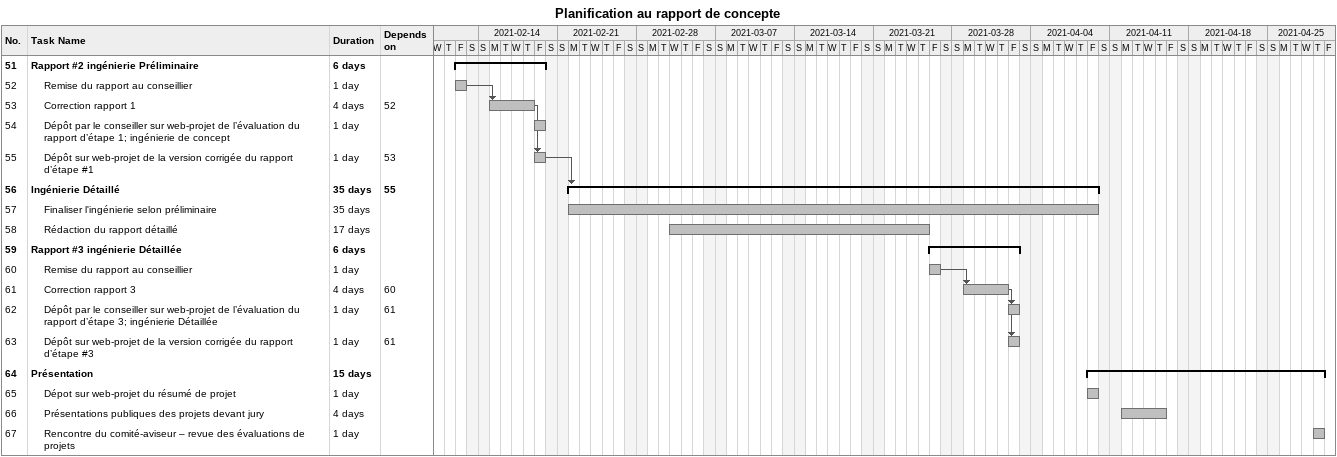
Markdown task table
Planification au rapport de concepte

| ID | Level | Task | Duration | Start | Finish | Predecessors |
|---|---|---|---|---|---|---|
| 51 | 1 | **Rapport #2 ingénierie Préliminaire** | 6d | 2021-02-12 | 2021-02-19 |  |
| 52 | 2 | Remise du rapport au conseillier | 1d | 2021-02-12 | 2021-02-12 |  |
| 53 | 2 | Correction rapport 1 | 4d | 2021-02-15 | 2021-02-18 | 52 |
| 54 | 2 | Dépôt par le conseiller sur web-projet de l’évaluation du rapport d’étape 1; ingénierie de concept | 1d | 2021-02-19 | 2021-02-19 |  |
| 55 | 2 | Dépôt sur web-projet de la version corrigée du rapport d’étape #1 | 1d | 2021-02-19 | 2021-02-19 | 53 |
| 56 | 1 | **Ingénierie Détaillé** | 35d | 2021-02-22 | 2021-04-09 | 55 |
| 57 | 2 | Finaliser l'ingénierie selon préliminaire | 35d | 2021-02-22 | 2021-04-09 |  |
| 58 | 2 | Rédaction du rapport détaillé | 17d | 2021-03-03 | 2021-03-25 |  |
| 59 | 1 | **Rapport #3 ingénierie Détaillée** | 6d | 2021-03-26 | 2021-04-02 |  |
| 60 | 2 | Remise du rapport au conseillier | 1d | 2021-03-26 | 2021-03-26 |  |
| 61 | 2 | Correction rapport 3 | 4d | 2021-03-29 | 2021-04-01 | 60 |
| 62 | 2 | Dépôt par le conseiller sur web-projet de l’évaluation du rapport d’étape 3; ingénierie Détaillée | 1d | 2021-04-02 | 2021-04-02 | 61 |
| 63 | 2 | Dépôt sur web-projet de la version corrigée du rapport d’étape #3 | 1d | 2021-04-02 | 2021-04-02 | 61 |
| 64 | 1 | **Présentation** | 15d | 2021-04-09 | 2021-04-29 |  |
| 65 | 2 | Dépot sur web-projet du résumé de projet | 1d | 2021-04-09 | 2021-04-09 |  |
| 66 | 2 | Présentations publiques des projets devant jury | 4d | 2021-04-12 | 2021-04-15 |  |
| 67 | 2 | Rencontre du comité-aviseur – revue des évaluations de projets | 1d | 2021-04-29 | 2021-04-29 |  |
